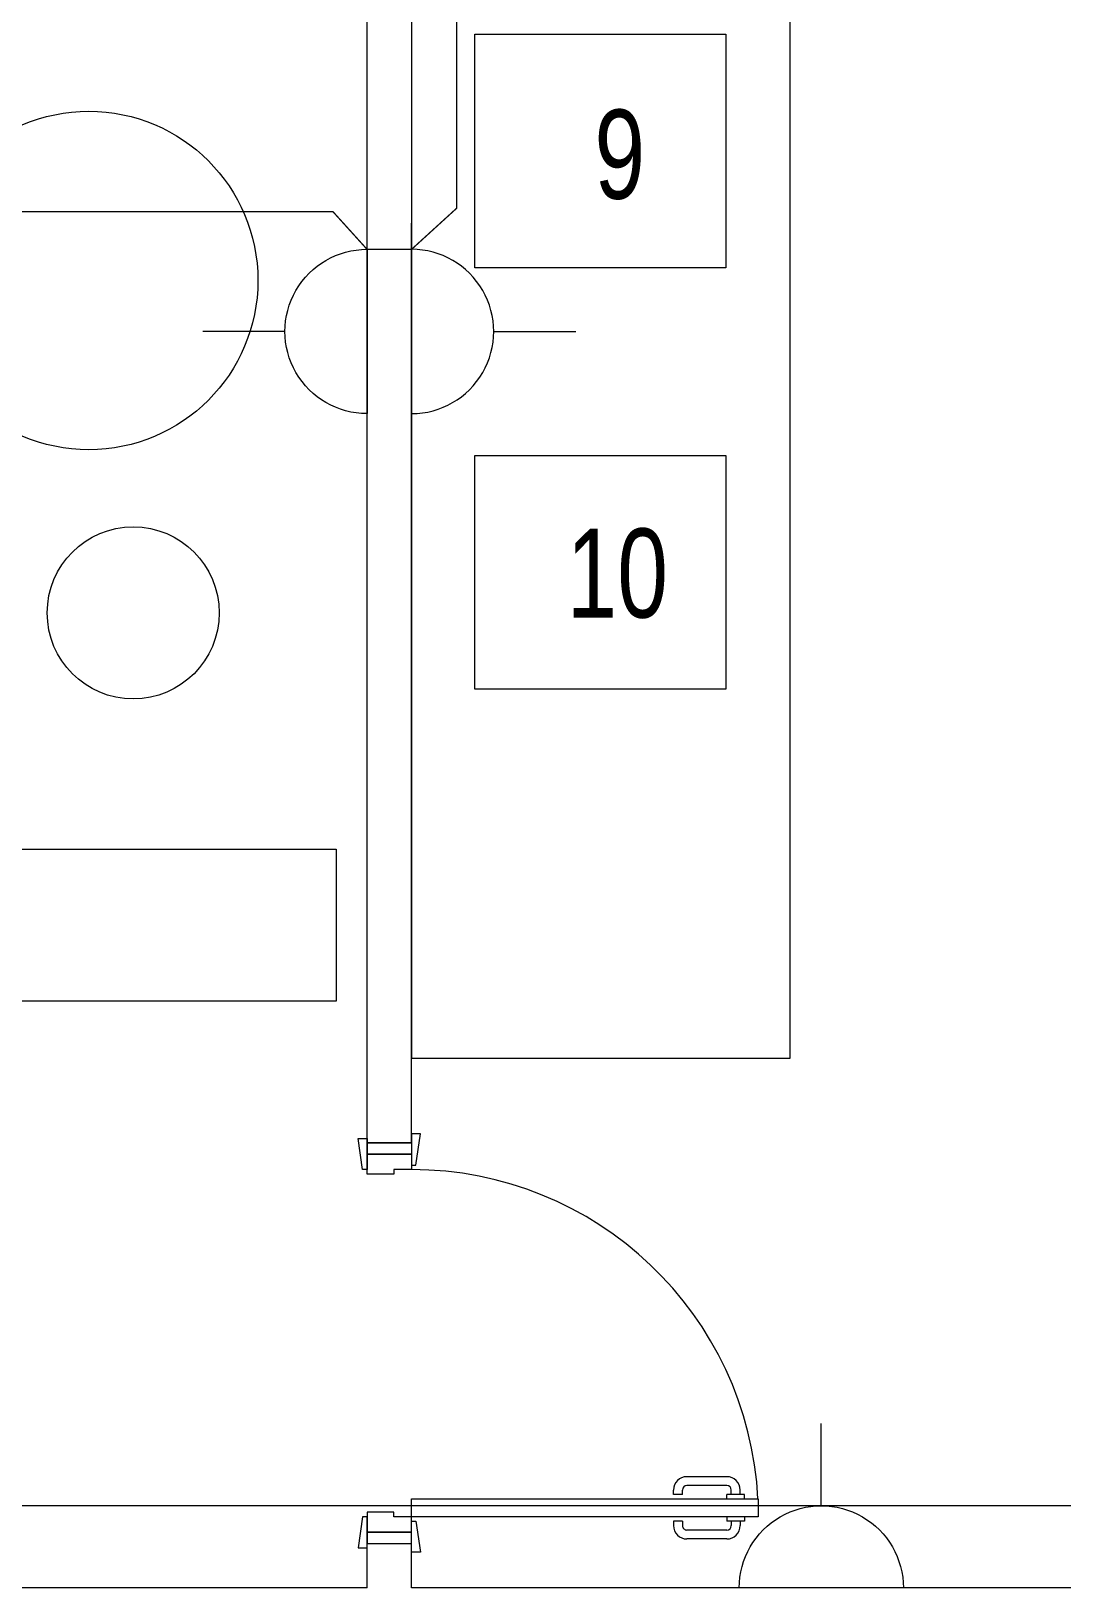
# Model space of a CAD drawing. Header units: metres. Extents: x 75097 to 220695, y -1557923 to -1361206.
# Drawn here: x 205363 to 207680, y -1460344 to -1456835 of the extents above; entities that cross this region are included whole.
import ezdxf

# ---------------------------------------------------------------- set-up
doc = ezdxf.new("R2010")
doc.units = ezdxf.units.M
doc.layers.get('0').update_dxf_attribs({"lineweight": 0})
for name, color, linetype, lineweight in [('A-100 - Copy$0$Medical Equipment and Furniture', 8, 'Continuous', 0), ('A-100 - Copy$0$Walls', 8, 'Continuous', 0), ('A-100 - Copy$0$Wooden Joinery', 8, 'Continuous', 0)]:
    doc.layers.add(name, color=color, linetype=linetype, lineweight=lineweight)
doc.layers.add('E-POWR', color=7, linetype='Continuous', lineweight=9, true_color=0x4e7e3e)
doc.styles.add('A-100 - Copy$0$X3G_ENTITY_2587EA', font='swisscl.ttf', dxfattribs={"height": 200})

# ---------------------------------------------------------------- blocks, each defined once
blk = doc.blocks.new('NORMAL SOCKET')
at = {"layer": 'E-POWR'}
for p, q in [((0, 307.7), (0, 615.4)), ((-307.7, 0), (307.7, 0))]:
    blk.add_line(p, q, dxfattribs=at)
blk.add_ellipse((0, 0), major_axis=(32.8, 305.9), ratio=1, start_param=4.81904, end_param=7.960633, dxfattribs=at)
blk = doc.blocks.new('A-100 - Copy$0$A$C72370EFE')
at = {"layer": 'A-100 - Copy$0$Wooden Joinery'}
for p, q in [((-0.01, -0.03), (-0.01, -0.07)), ((0, -0.03), (-0.01, -0.03)), ((0.04, -0.03), (0.05, -0.03)), ((0.05, -0.03), (0.05, -0.07)), ((-0.05, -0.07), (-0.05, -0.16)), ((-0.03, -0.07), (-0.03, -0.16)), ((-0.01, -0.04), (-0.02, -0.04)), ((-0.01, -0.06), (-0.02, -0.06)), ((0, -0.07), (-0.01, -0.07)), ((0.04, -0.07), (0.05, -0.07)), ((0.05, -0.04), (0.06, -0.04)), ((0.05, -0.06), (0.06, -0.06)), ((0.07, -0.07), (0.07, -0.16)), ((0.09, -0.07), (0.09, -0.16)), ((-0.01, -0.17), (-0.02, -0.17)), ((-0.01, -0.17), (-0.01, -0.19)), ((0.05, -0.17), (0.06, -0.17)), ((0.05, -0.17), (0.05, -0.19)), ((-0.01, -0.19), (-0.02, -0.19)), ((0.05, -0.19), (0.06, -0.19))]:
    blk.add_line(p, q, dxfattribs=at)
for centre, radius, start, end in [((-0.02, -0.07), 0.03, 90, 180), ((-0.02, -0.07), 0.01, 90, 180), ((0.06, -0.07), 0.03, 0, 90), ((0.06, -0.07), 0.01, 0, 90), ((-0.02, -0.16), 0.03, 180, 270), ((-0.02, -0.16), 0.01, 180, 270), ((0.06, -0.16), 0.01, 270, 0), ((0.06, -0.16), 0.03, 270, 0)]:
    blk.add_arc(centre, radius, start, end, dxfattribs=at)
blk = doc.blocks.new('A-100 - Copy$0$A$C41DF7AD3')
at = {"layer": 'A-100 - Copy$0$Wooden Joinery', "elevation": 0}
for points in [[(820, 780), (820, 1559), (860, 1559), (860, 780)], [(70, 780), (70, 790), (0, 800), (0, 780)], [(870, 780), (870, 790), (940, 800), (940, 780)], [(80, 680), (80, 670), (10, 660), (10, 680)], [(860, 680), (860, 670), (930, 660), (930, 680)]]:
    blk.add_lwpolyline(points, close=True, dxfattribs=at)
for points in [[(45, 780), (45, 680), (20, 680), (20, 780), (45, 780)], [(45, 780), (80, 780), (80, 740), (90, 740), (90, 680), (45, 680), (45, 780)], [(895, 780), (860, 780), (860, 740), (850, 740), (850, 680), (895, 680), (895, 780)], [(895, 780), (895, 680), (920, 680), (920, 780), (895, 780)]]:
    blk.add_lwpolyline(points, dxfattribs=at)
at = {"layer": 'A-100 - Copy$0$Wooden Joinery'}
blk.add_arc((860, 780, 0), 780, 92.9397, 180, dxfattribs=at)
at = {"layer": 'A-100 - Copy$0$Wooden Joinery', "xscale": 999.9999999998856, "yscale": 999.9999999998856, "zscale": 999.9999999998856}
blk.add_blockref('A-100 - Copy$0$A$C72370EFE', (820, 1559, 0), dxfattribs=at)
blk = doc.blocks.new('A-100 - Copy')
at = {"layer": 'A-100 - Copy$0$Medical Equipment and Furniture', "elevation": 0}
blk.add_lwpolyline([(206218.8, -1455197.7), (207068.8, -1455197.7), (207068.8, -1459142.7), (206218.8, -1459142.7), (206218.8, -1455197.7)], dxfattribs=at)
for points in [[(206360.9, -1456841.2), (206924.6, -1456841.2), (206924.6, -1457366.4), (206360.9, -1457366.4)], [(206360.9, -1457788.2), (206924.6, -1457788.2), (206924.6, -1458313.4), (206360.9, -1458313.4)], [(204907.8, -1458672.5), (206048.7, -1458672.5), (206048.7, -1459014.2), (204907.8, -1459014.2)]]:
    blk.add_lwpolyline(points, close=True, dxfattribs=at)
at = {"layer": 'A-100 - Copy$0$Medical Equipment and Furniture'}
for centre, radius in [((205492.7, -1457394.8, 0), 380.2), ((205592.6, -1458141.7, 0), 193.3)]:
    blk.add_circle(centre, radius, dxfattribs=at)
at = {"layer": 'A-100 - Copy$0$Walls'}
for p, q in [((206218.3, -1459332.7, 0), (206118.3, -1459332.7, 0)), ((206118.3, -1460232.7, 0), (206218.3, -1460232.7, 0)), ((209608.3, -1460332.7), (206218.3, -1460332.7))]:
    blk.add_line(p, q, dxfattribs=at)
at = {"layer": 'A-100 - Copy$0$Walls', "elevation": 0}
for points in [[(206118.3, -1459332.7), (206118.3, -1455197.7)], [(206218.3, -1459332.7), (206218.8, -1455197.7)], [(206118.3, -1460332.7), (206118.3, -1460232.7)], [(206218.3, -1460332.7), (206218.3, -1460232.7)], [(206118.3, -1460332.7), (202578.3, -1460332.7), (202578.3, -1462272.7)]]:
    blk.add_lwpolyline(points, dxfattribs=at)
at = {"layer": 'A-100 - Copy$0$Wooden Joinery', "rotation": 270}
blk.add_blockref('A-100 - Copy$0$A$C41DF7AD3', (205438.3, -1459312.7, 0), dxfattribs=at)
at = {"layer": 'A-100 - Copy$0$Medical Equipment and Furniture', "char_height": 200, "attachment_point": 2, "style": 'A-100 - Copy$0$X3G_ENTITY_2587EA'}
for s, insert in [('9', (206686.6, -1457011.1, 0)), ('10', (206680.9, -1457952.3, 0))]:
    blk.add_mtext(s, dxfattribs=dict(at, insert=insert))

msp = doc.modelspace()

# ---------------------------------------------------------------- linework, layer by layer
at = {"layer": 'E-POWR', "const_width": 3, "elevation": 0}
msp.add_lwpolyline([(204091.6, -1463368.1), (205596.2, -1463368.1), (205596.2, -1463887.3), (207383.1, -1463887.3), (207383.1, -1463368.1), (209424.7, -1463368.1), (209424.7, -1460148.1), (207139.6, -1460148.1), (202867.8, -1460148.1)], dxfattribs=at)

# ---------------------------------------------------------------- block references
at = {"layer": 'E-POWR', "color": 85, "xscale": -0.6, "yscale": 0.6, "zscale": 0.6}
msp.add_blockref('NORMAL SOCKET', (207139.6, -1460332.7), dxfattribs=at)

# ---------------------------------------------------------------- next in the draw order: block references
msp.add_blockref('A-100 - Copy', (0, 0))

# ---------------------------------------------------------------- next in the draw order: linework, layer by layer
at = {"layer": 'E-POWR', "const_width": 3}
msp.add_lwpolyline([(209423.7, -1459803.8), (209308.8, -1459693.3), (209308.8, -1456747.8), (209423.7, -1456656.9), (209317.1, -1456584.7), (206319.9, -1456584.7), (206319.9, -1457232.4), (206218.5, -1457324.8), (206118.3, -1457324.8), (206041.4, -1457239.9), (202891.8, -1457239.9), (202891.8, -1457672.6), (202827, -1457774), (202799.9, -1457687.3), (202799.9, -1456508.1), (202827, -1456240.9), (202897.4, -1456187.8), (203743.2, -1456187.8), (203743.2, -1455565.7), (203806.3, -1455382.3)], dxfattribs=at)

# ---------------------------------------------------------------- next in the draw order: block references
at = {"layer": 'E-POWR', "color": 85, "yscale": 0.6, "zscale": 0.6}
for p, xscale, rotation in [((206118.3, -1457509.4, 0), -0.6, 90), ((206218.5, -1457509.4, 0), 0.6, 270)]:
    msp.add_blockref('NORMAL SOCKET', p, dxfattribs=dict(at, xscale=xscale, rotation=rotation))

doc.saveas('drawing.dxf')
